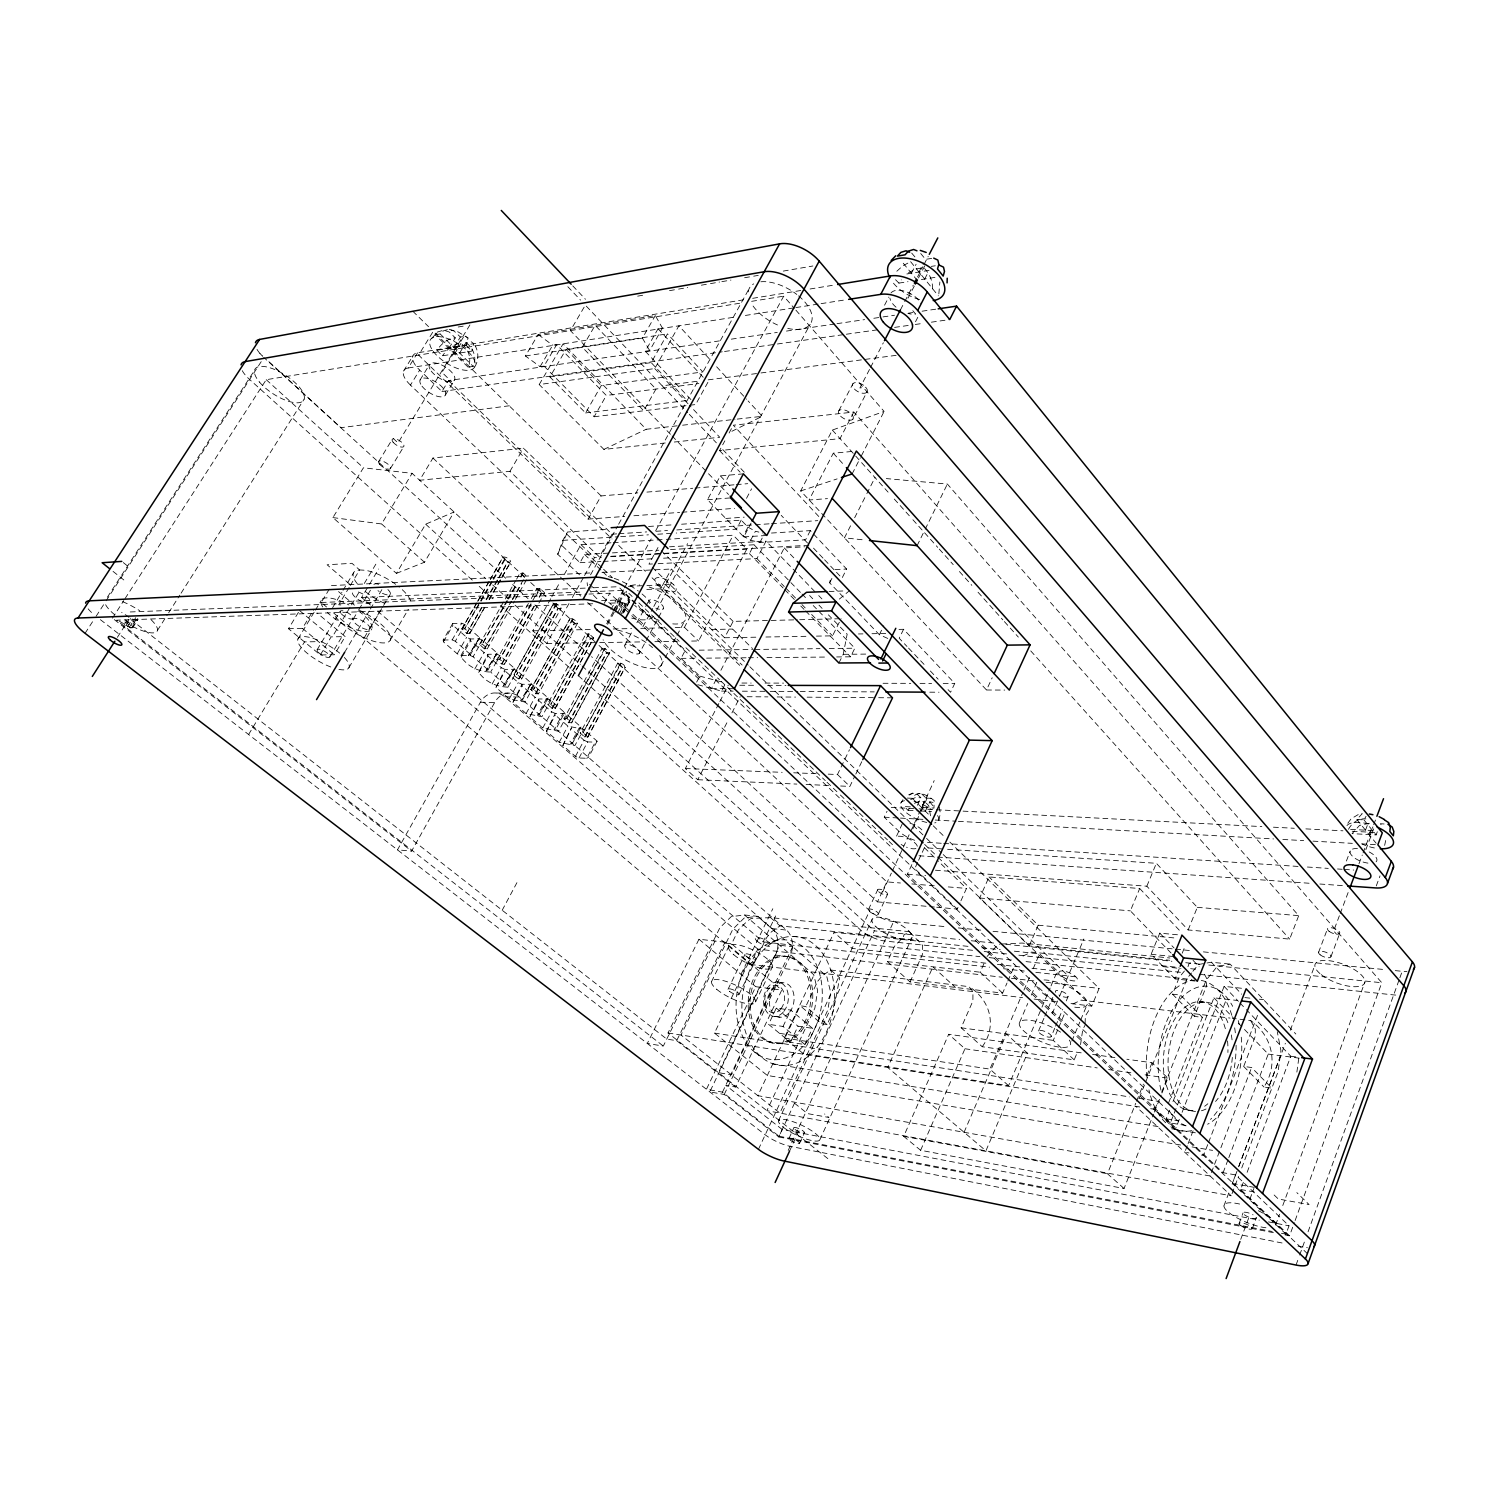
<?xml version="1.0" encoding="UTF-8"?>
<svg xmlns="http://www.w3.org/2000/svg" width="1489" height="1489" viewBox="0 0 1489 1489"><rect width="100%" height="100%" fill="white"/><g stroke="black" fill="none" stroke-linecap="round" stroke-linejoin="round"><path stroke-width="0.75" stroke-dasharray="5 3.75" d="M602.003 648.72L605.316 648.757L609.652 652.703L571.702 722.742L568.444 722.668L563.94 718.722L602.003 648.553L606.377 652.74L609.652 652.703M617.786 663.07C625.771 673.456 627.893 662.717 617.786 663.07L580.189 732.997L584.619 736.887L587.894 736.981L625.361 667.202M459.617 353.061L465.983 342.582L471.362 341.819L473.651 343.587L471.883 351.106L442.475 355.797L436.835 350.287C441.228 344.182 447.37 338.226 455.318 337.854L449.101 331.917L443.499 330.204L437.45 332.028L430.042 340.311M449.175 329.33L458.072 331.879L468.011 338.003L466.243 345.504L436.835 350.287M1085.072 1023.446L1085.388 1015.87L1089.948 1008.667M725.999 943.188L731.62 943.84L738.544 929.713L747.366 921.021L750.884 918.657L755.574 918.248L770.52 917.615L909.295 931.649L909.202 933.082L904.214 934.366L903.19 937.158L894.368 946.483L887.425 961.615L910.04 981.921L1002.6 993.144L1006.992 983.038M1296.882 1072.099L1298.892 1057.358M1080.549 1044.608L1082.764 1029.476L1084.997 1025.344M838.921 662.996L843.221 654.322L847.167 634.165L828.387 614.845M887.779 638.446L879.366 634.705L829.671 582.85L830.564 578.625M1384.64 845.398L1385.682 840.503M938.852 293.873L939.857 282.017M465.983 342.582C473.353 347.83 477.243 357.9 473.167 366.368L468.123 367.15C472.199 358.7 468.328 348.631 460.939 343.419C453.01 343.773 446.849 349.673 442.475 355.797M1187.98 966.677L1189.022 963.532L1191.591 962.75M635.561 603.883L623.779 592.678L622.011 592.752L628.432 599.062L629.177 602.636C621.825 605.744 614.473 597.815 609.801 593.236L588.955 594.055M1296.044 1265.054L1298.948 1257.032M1299.674 1255.041L1304.922 1240.486M1308.068 1231.794L1399.102 979.892M1399.883 977.733L1402.21 971.312A23.191 8.897 20 0 0 1406.975 971.424M1285.007 1234.902L1289.567 1235.796L1294.332 1222.711M1295.132 1220.515L1381.792 982.74L947.376 484.055L886.309 478.583M1281.415 1233.264L1285.975 1234.139L1289.027 1225.801L1235.554 1174.895L1223.102 1172.718L1166.185 1118.835L1169.591 1110.198M579.575 574.828L557.705 554.243L562.805 540.358L567.514 532.001L609.187 529.153M1275.589 1225.056L1279.572 1214.205M1282.774 1205.532L1364.91 982.07M557.705 554.243L567.514 532.001M1376.283 885.918L1380.024 875.867M1252.361 1228.518L1256.307 1217.872M1249.867 1199.222L1253.887 1188.445M1240.728 1239.369L1249.662 1215.415M1369.433 823.268L1359.513 825.427L1352.068 833.654L1376.134 834.92L1377.53 831.178M1330.998 956.589L1339.877 932.989M1239.071 1223.549L1243.036 1212.939M1232.036 1193.657L1238.532 1176.422M1241.733 1167.972L1278.083 1071.671L1280.931 1050.731L1277.283 1031.709M1369.061 834.547L1371.872 827.102M1339.374 915.754L1333.66 930.923L1336.526 934.217M1340.193 913.595L1348.364 891.911M1358.992 863.732L1362.267 855.058M1363.086 852.899L1372.895 826.879M1373.714 824.72L1376.971 816.046M1365.841 849.698L1373.696 828.833M1289.567 1235.796L1240.653 1189.506L1243.892 1180.907M1247.131 1172.308L1290.795 1056.241L1246.349 1009.654M1346.41 861.033L1350.225 850.964M1250.667 1020.542L1255.32 1029.178L1255.208 1036.474L1243.687 1066.44L1251.598 1067.52L1271.848 1088.161L1263.975 1087.026C1278.735 1064.002 1272.574 1036.288 1250.667 1020.542L1232.334 1018.327M1318.547 952.42L1327.462 928.875M1365.506 830.173L1368.317 822.728M1285.975 1234.139L1232.315 1183.42L1235.554 1174.895M1238.829 1166.222L1280.614 1055.701M1223.921 1205.829L1228.834 1192.819M1232.11 1184.146L1237.843 1168.977M1238.662 1166.818L1285.379 1043.268M1290.293 1030.276L1314.88 965.244M1223.102 1172.718L1228.016 1159.763M1228.834 1157.623L1268.237 1054.082L1236.298 1020.989M1219.454 1151.537L1210.092 1175.975L757.827 1095.662L800.151 1005.764L805.772 1006.527L827.065 1024.525L833.468 1010.77L839.684 977.845L830.676 970.009L822.133 975.835L817.554 981.456L805.772 1006.527M1220.887 1147.777L1251.598 1067.52M1207.728 1144.613L1203.559 1155.427L1199.389 1154.719M1208.565 1142.454L1257.721 1014.828M935.427 870.209L1146.828 886.216L1188.166 929.955L1289.679 939.112L1298.706 915.642L853.811 412.044L733.314 425.221L819.248 516.999M1187.273 1145.767L1184.76 1152.225L1188.948 1152.933M1188.11 1143.626L1193.117 1130.747M1195.388 1132.813L1175.342 1129.555L1181.261 1114.442M1182.098 1112.32L1226.433 999.231M1172.997 1101.544L1213.926 997.816L1237.508 1000.496M1185.858 1125.479L1170.354 1122.967L1224.126 986.369L1241.733 988.287M1168.586 1102.902L1202.386 1017.359L1194.42 1016.391L1206.518 985.904L1206.723 978.534L1203.987 973.341M1307.603 1253.831L1154.85 1109.342L1158.274 1100.725M1161.699 1092.107L1206.202 980.097L1217.257 966.435L1230.1 964.109L1295.821 1033.999M1081.182 1052.835L948.698 1034.278L903.693 1136.349L920.63 1150.29L1124.046 1188.501L1153.547 1114.219M1154.403 1112.097L1161.141 1095.122M1161.978 1093L1167.879 1078.148L1152.002 1062.755L1126.875 1059.237M1139.327 1097.821L1187.347 978.05L1191.516 972.968M1194.42 1016.391L1172.513 994.168L1179.344 977.193L1186.547 968.427M1124.046 1188.501L1107.462 1173.741L1135.735 1103.312M1136.591 1101.171L1143.44 1084.104M1146.865 1075.561L1152.002 1062.755M1188.166 929.955L1197.305 907.341L1156.357 863.304L945.273 849.139M1182.21 953.221L1185.43 945.217M1195.09 981.065L1175.119 978.906L1179.344 968.408M1175.119 978.906L1151.109 954.3L1159.782 933.138L1182.024 935.185M830.676 970.009L969.06 986.667L972.95 991.711L972.894 1000.98L961.131 1027.782L982.237 1046.73L1074.183 1059.889L1077.366 1052.258M1146.828 886.216L1156.357 863.304M1071.875 1041.072L1079.804 1022.105M1080.679 1020.002L1086.858 1005.243M1171.136 953.09L1130.374 910.859L1139.699 888.505L989.05 876.947L979.65 898.016L1029.178 945.943L1169.758 960.275M1070.982 1003.567L1091.735 1006.099L1099.124 988.398L949.852 842.067M1051.178 1036.66A6.942 2.196 23.5 0 0 1042.803 1030.742A6.942 2.196 23.5 0 0 1040.643 1033.943A6.942 2.196 23.5 0 0 1051.178 1036.66L1054.733 1028.248M1055.608 1026.144L1062.718 1009.319M1066.273 1000.906L1068.041 996.699A6.887 2.289 23.3 0 0 1061.378 991.227A6.887 2.289 23.3 0 0 1055.72 992.363M1074.183 1059.889L1053.281 1040.383L1057.786 1029.681M1058.679 1027.54L1064.989 1012.557M1052.22 1013.637L1058.549 998.71M1059.461 996.569L1083.843 938.982M967.98 946.353L834.063 932.337L784.312 1038.001L803.148 1053.523L1008.556 1085.686L1041.09 1009.281M1041.984 1007.141L1050.117 988.045M1051.029 985.923L1057.358 971.07L1039.564 953.835L1011.85 950.931M1038.559 1030.928L1043.919 1018.308M1044.813 1016.205L1052.835 997.314M964.072 1132.291L1006.378 1033.962L1027.41 1053.188L985.923 1150.829L887.723 1067.445L932.933 966.826L955.473 987.43M1019.649 1022.31L1027.745 1003.437M1031.337 995.061L1036.735 982.479A27.565 9.195 23.3 0 0 1055.161 1000.813M1008.556 1085.686L989.924 1069.121L1023.017 992.251M1023.929 990.129L1029.457 977.324M1033.124 968.781L1039.564 953.835M1007.867 981.028L1014.884 964.872M982.237 1046.73C997.5 1026.033 990.185 999.566 969.06 986.667M1029.178 945.943L1038.168 925.19L989.05 876.947M920.63 1150.29L964.965 1048.759L948.698 1034.278M1002.6 993.144L980.153 972.205L984.49 962.378M936.711 907.229L957.222 909.072L959.996 902.874M960.926 900.808L966.51 888.412L937.344 860.251M910.04 981.921L922.342 954.71L922.566 945.366L909.295 931.649M819.843 1139.792L911.975 937.661M799.593 1143.347L804.469 1132.701M1170.354 1122.967L907.434 874.155L912.273 863.676M788.965 1138.434L793.86 1127.806M917.652 862.373L914.749 868.645L957.222 909.072M918.601 860.27L924.39 847.725L942.946 848.972M938.647 820.383L940.397 813.627L939.28 807.001M788.184 1150.476L893.623 921.598L946.781 926.791M789.542 1151.146L799.165 1130.263M882.605 892.041L891.371 873.131M892.339 871.028L917.652 816.344M918.62 814.241L934.199 780.608M925.395 811.207L929.769 801.771L936.376 803.092M878.361 914.078L887.556 894.293M782.19 1129.481L725.739 1085.276L735.659 1087.026L781.762 990.092L755.761 986.686L706.437 1089.278L722.463 1092.144L779.063 1136.237L782.19 1129.481L1259.34 1220.161M504.771 696.852L519.121 696.982A21.87 17.514 -89.5 0 0 494.702 702.454L411.615 851.094L397.47 849.865L480.389 702.287A21.721 17.496 -89.5 0 1 504.771 696.852L772.028 928.559A19.506 13.997 -83.3 0 1 775.453 955.063L709.788 1091.884L724.231 1094.471L778.821 1136.982L874.359 930.848L959.698 939.578M795.871 310.121L884.112 411.429L832.351 430.079L800.673 490.942L986.518 690.003L992.177 677.756M758.441 1149.34L869.669 910.71L591.561 656.668M599.006 645.444L877.486 901.869L886.793 881.879L900.454 882.996M931.425 798.383L925.972 798.011L921.579 807.466L933.957 808.099L934.18 800.71C928.578 795.703 917.187 789.04 912.292 798.309L907.192 798.067M930.532 815.804L928.727 805.661L924.688 801.529L920.314 810.947L931.574 811.542M912.831 828.945L920.202 813.087M921.114 811.114L927.573 797.248M778.505 1120.733L872.051 919.513M902.371 823.64L896.024 837.227A11.782 4.299 25 0 1 898.798 836.204L901.05 836.334A11.782 4.299 25 0 1 914.172 842.216L915.903 843.872A11.782 4.299 25 0 1 917.336 846.776M804.898 1044.534L812.473 1028.303L790.771 1010.1L776.29 1008.09L768.585 1024.339L790.436 1042.337L804.898 1044.534L783.046 1026.461L768.585 1024.339M868.441 909.574L877.672 889.808M917.373 805.307L920.891 797.769L916.703 793.786L912.348 793.209L906.001 796.038M899.002 629.382L903.581 629.289L954.747 683.414L950.578 692.273L945.906 687.378M900.715 803.278L902.948 799.667M790.436 1042.337L798.011 1026.2L812.473 1028.303M783.046 1026.461L790.771 1010.1M914.637 840.28A18.799 6.942 25 0 1 898.798 831.178L884.243 817.182L887.053 811.244M722.463 1092.144L771.823 988.789M724.231 1094.471L789.933 956.757A19.618 13.997 -83.3 0 0 786.527 930.085L507.954 687.155C496.284 686.652 486.289 682.558 478.676 672.414L487.815 654.267L496.898 654.174L499.95 655.551L514.338 668.226L503.394 685.778L514.338 668.226M755.593 1001.948L772.4 966.882M840.652 786.006L849.865 786.415L854.816 776.104M855.821 774.057L861.759 761.698M828.256 774.15L837.488 774.503L849.493 749.712M741.075 974.197L772.81 908.718M1180.628 1145.004L767.338 1075.449L714.459 1033.068L748.706 962.359L754.327 963.048L731.62 943.84M333.629 612.965L750.382 964.444L757.808 949.107L1002.265 977.249M377.48 611.048L763.113 941.867L775.639 915.94M739.028 994.373L766.63 937.605L771.339 931.891L780.013 925.879L918.732 940.341M728.009 989.31L744.984 954.356M903.581 629.289L899.207 638.26L906.987 646.449M130.79 619.461L666.756 1039.099L676.676 1040.681L724.994 942.183L781.762 990.092M879.366 634.705L883.74 625.771M711.481 981.735L728.568 946.855M827.847 1158.61L668.003 1032.975L719.894 927.703L731.229 916.647L744.519 914.991L757.547 916.312L826.711 976.263L830.676 992.4L827.847 1010.007L779.882 1113.065L680.994 1035.004L732.904 929.099L744.258 917.969L757.547 916.312M724.994 942.183L698.974 939.224L647.306 1043.473L663.312 1046.078L715.036 941.067M917.112 545.663L924.185 531.275M925.19 529.228L947.376 484.055M836.632 656.947L850.573 656.817L854.835 648.199L818.019 610.434M816.456 636.119L832.537 635.84L841.099 618.698M771.47 533.043L810.314 530.624L846.608 569.04L842.029 578.141L835.701 571.478M829.671 582.85L832.407 577.416M850.573 525.785L844.468 537.845L864.904 540.042M854.649 517.744L865.835 495.651M866.859 493.641L874.992 477.56M852.117 473.949L860.381 457.812M861.405 455.802L884.112 411.429M718.833 703.515L685.349 768.529L697.764 779.715L727.805 720.974M731.937 712.877L740.219 696.666M697.764 684.717L721.569 691.082L725.72 683.023M719.876 701.468L728.233 685.219M915.512 321.736L918.657 315.631M810.314 530.624L805.586 539.818L759.893 542.48L750.679 540.246L743.216 536.133L747.962 527.125L741.187 520.145L680.976 524.258M853.811 412.044L840.038 438.641L719.578 450.571L724.864 440.818M632.862 614.306L711.407 688.625L716.693 678.444M720.899 670.273L784.256 547.933L804.991 546.779M851.745 451.483L833.3 453.196L809.067 500.006L827.493 498.629M924.688 279.02L928.429 271.798M852.862 419.228A8.245 4.132 28.2 0 0 844.766 410.052A8.245 4.132 28.2 0 0 839.982 415.561A8.245 4.132 28.2 0 0 852.862 419.228L866.84 392.221A8.19 4.206 28.3 0 0 858.837 382.989A8.19 4.206 28.3 0 0 854.016 388.629A8.19 4.206 28.3 0 0 866.84 392.221M918.992 272.003L923.683 262.957M869.502 369.458L859.898 387.959L865.779 387.252M870.562 367.392L883.368 342.731M900.454 309.842L903.655 303.682M904.716 301.616L913.26 285.181M917.54 276.954L922.864 266.68M923.943 264.614L928.205 256.406M907.974 298.228L914.283 286.093M918.471 277.996L925.823 263.832M658.138 563.68L756.915 558.598L766.016 541.158L817.126 593.962M696.647 682.13L699.793 676.118L681.031 658.361L685.256 650.339L638.278 605.614M838.865 410.685L852.936 383.697M911.398 273.232L916.107 264.223M652.238 567.346L724.585 637.757L733.109 621.378L797.434 619.778M663.536 558.189L749.376 553.592L754.011 544.769L800.412 592.38M759.893 542.48L764.62 533.453M884.559 305.189L888.821 297.055M750.679 540.246L755.407 531.257L762.777 533.025M691.659 641.07L698.564 640.959L746.808 549.087L733.202 535.202L666.327 539.353M743.383 473.856L720.341 475.884L707.498 499.708L743.793 536.896L751.052 523.104M746.51 498.331L751.573 488.801M660.874 665.806L664.113 659.72M665.192 657.691L675.95 637.385M677.011 635.356L684.549 621.155M675.224 627.576L684.419 627.353L733.202 535.202M741.187 520.145L736.422 529.153L676.229 533.043M562.861 745.449L571.553 727.786L562.861 745.449L575.443 756.375L579.035 757.994L586.666 758.273L595.284 742.136L597.126 741.206L583.651 729.331L567.942 726.148L555.304 715.055L555.248 713.473L551.619 711.816L538.795 700.574L538.72 698.955L535.072 697.299L522.081 685.908L521.969 684.27L518.302 682.595L505.143 671.055L505.013 669.361L501.309 667.705L487.964 655.998L487.815 654.267L484.093 652.591L470.58 640.735L470.375 638.986L466.634 637.292L452.935 625.268L452.712 623.482L461.758 623.221L464.866 624.617L479.644 637.646L468.514 655.402L479.644 637.646M597.126 741.206L588.471 757.361L586.666 758.273M587.615 737.129L625.082 667.37M656.5 610.471L810.146 324.286M579.035 757.994L587.652 741.913L595.284 742.136M639.321 653.355A8.357 3.183 28.3 0 0 630.331 644.96A8.357 3.183 28.3 0 0 626.683 649.241A8.357 3.183 28.3 0 0 639.321 653.355L663.219 608.74M502.184 910.244L517.521 881.581M580.989 726.986L572.241 743.216L570.436 744.146L579.184 727.953L580.989 726.986L567.346 714.962L564.368 713.603L555.248 713.473L546.463 731.229L559.213 742.285L574.922 745.542L583.651 729.331M571.944 744.202L580.691 727.991M620.541 663.052L582.943 732.904L621.081 663.294M646.803 589.439L660.669 588.881L671.353 569.021L752.503 648.571M642.894 626.757L652.703 608.498M653.801 606.47L687.602 543.615M584.619 736.887L622.086 667.202M584.991 737.055L622.458 667.37M575.443 756.375L584.079 740.294L571.59 729.331M729.089 433.02L732.253 427.157M624.896 645.035L632.546 630.833M636.92 622.737L644.569 608.536M645.668 606.526L648.943 600.439M629.512 601.686L623.668 612.779L622.905 609.224L628.432 599.062M621.378 613.636L626.869 603.51M623.742 610.62L629.251 600.476M658.008 547.487L648.962 564.145L655.849 563.791M567.346 714.962L558.505 731.248L542.759 728.009L529.861 716.823L538.72 698.955L547.84 699.048L550.837 700.407L564.666 712.58L555.527 729.889M622.774 613.394L628.284 603.268M604.757 648.515L566.695 718.61L605.316 648.757M568.444 722.668L606.377 652.74M568.817 722.835L606.73 652.908M559.213 742.285L567.942 726.148M571.422 722.891L609.355 652.871M546.463 731.229L555.304 715.055M623.388 589.867L616.465 602.933L622.905 609.224M624.505 587.839L651.214 538.869M655.681 530.717L783.698 296.162L794.344 308.372M612.984 610.955L618.493 600.849M606.693 623.761L613.226 611.774M614.324 609.783L623.779 592.678M607.605 624.394L614.231 612.24M615.329 610.229L625.268 591.989M615.218 612.091L620.727 602.003M617.47 612.965L622.96 602.859M619.554 613.487L625.064 603.38M588.788 633.774L550.8 704.39L589.328 634.016L586.015 633.83L547.487 704.26L552.047 708.28L555.304 708.317L593.72 638.018L589.328 634.016M552.047 708.28L590.444 638.092L586.015 633.83M552.419 708.448L590.817 638.241L593.72 638.018M542.759 728.009L551.619 711.816M555.025 708.485L593.441 638.204M610.918 609.597L616.427 599.509M548.101 697.987L539.13 714.348L537.361 715.353L546.333 699.03L548.101 697.987L534.104 685.647L531.07 684.289L521.969 684.27L513.016 702.212L526.101 713.566L541.884 716.749L550.837 700.407M538.869 715.371L547.84 699.048M604.255 603.343L609.801 593.236M535.444 693.669L574.326 623.24C563.698 615.962 575.48 618.363 577.583 623.165L538.422 693.874L535.444 693.669L530.81 689.444L569.84 618.94M535.817 693.855L574.698 623.407L577.583 623.165M707.889 382.338L695.624 404.543L688.867 405.362M526.101 713.566L535.072 697.299M529.861 716.823L538.795 700.574M612.053 534.179L599.434 556.942L509.964 471.324L419.619 480.277L432.945 458.054L523.458 448.17L612.053 534.179L616.669 533.881M590.556 574.847L617.488 526.25M618.624 524.221L749.916 287.247M531.331 683.209L522.248 699.625L520.499 700.668L531.331 683.209L517.13 670.701L514.096 669.324L505.013 669.361L495.967 687.415L509.219 698.918L525.021 702.045L534.104 685.647M522.006 700.686L531.07 684.289M530.828 689.63L569.84 619.108M572.595 618.847L533.565 689.463L573.153 619.108M518.991 679.058L558.356 608.368C565.206 609.764 556.383 601.928 553.424 603.827L513.928 674.61C516.18 679.654 528.092 682.074 516.944 674.61L513.928 674.61L553.424 603.827M509.219 698.918L518.302 682.595M521.597 679.058L561.241 608.089M513.016 702.212L522.081 685.908M550.707 598.746L532.783 630.815L546.817 643.471L571.218 599.527M572.334 597.517L583.427 577.546M584.526 575.554L594.52 557.575L601.444 557.184M504.901 685.778L514.096 669.324M507.954 687.155L517.13 670.701M556.179 603.734L516.664 674.61L556.737 603.976M562.358 545.979L580.003 562.674L584.581 554.485L610.099 553.015M518.619 678.891L557.984 608.201L553.443 604.013M601.109 495.93L433.262 331.303L418.595 355.089L588.099 519.121L601.109 495.93L637.776 492.859M495.967 687.415L505.143 671.055M551.823 596.735L559.678 582.72M564.163 574.698L580.971 544.639L610.955 542.778M496.823 659.739L499.82 659.534C510.913 666.979 499.485 664.764 496.823 659.739L530.14 600.365M531.275 598.578L536.822 588.527L540.135 588.658L544.695 592.827L542.201 596.959M505.125 684.698L490.644 672.079L499.95 655.551M539.576 588.416L499.541 659.534L531.238 604.478M535.686 596.568L540.135 588.658M501.551 663.908L534.588 605.111M539.148 597.015L541.419 592.957L536.822 588.713M501.942 664.075L534.96 605.279M539.521 597.182L541.791 593.125L544.695 592.827M492.114 684.065L501.309 667.705M504.548 664.057L541.363 598.746M478.676 672.414L487.964 655.998M665.229 442.978L603.901 449.399L539.204 384.553L654.732 368.565L678.872 325.812L710.346 359.947M497.103 653.038L486.084 670.683L497.103 653.038L482.529 640.196L479.439 638.8L470.375 638.986L460.957 655.476L461.162 657.226C468.849 667.426 478.881 671.651 490.644 672.079M487.573 670.683L496.898 654.174M484.279 648.72L479.458 644.309L482.455 644.272L487.517 648.683L484.279 648.72L511.192 601.24M512.309 599.267L523.532 579.482M484.651 648.888L511.565 601.426M512.7 599.434L521.671 583.614M474.786 669.026L484.093 652.591M487.257 648.85L514.449 601.128M515.306 599.341L526.79 579.333M549.906 376.94L651.196 362.627L667.481 333.852L702.845 371.934L601.277 385.539L585.568 412.937L549.906 376.94L566.062 349.375L667.481 333.852M452.712 623.482L443.182 640.047L443.406 641.815L457.216 653.783L460.957 655.476L470.003 655.383L479.439 638.8M690.915 399.555L645.295 351.218L658.045 328.79L662.419 328.101L655.309 315.538L538.143 334.522L525.412 355.983L540.098 366.648L544.043 366.071L556.681 344.592L606.321 395.46L698.862 383.511M479.477 644.495L504.213 600.756M505.348 598.95L515.473 580.952M516.609 579.165L519.977 573.023L523.29 573.135L527.906 577.36M487.778 669.566L473.093 656.779L482.529 640.196M506.967 600.644L482.175 644.272L507.526 600.905M508.084 598.671L515.976 584.786M520.48 576.857L522.732 572.893M508.642 598.913L516.534 585.047M521.038 577.118L523.29 573.135M645.295 351.218L649.651 350.566L662.419 328.101M476.685 603.026L461.869 628.861L466.746 633.328L481.915 607.698M486.456 599.751L497.81 579.91M498.945 577.918L508.028 562.042C514.915 563.307 505.906 555.304 502.91 557.314L490.365 579.184M457.216 653.783L466.634 637.292M467.137 633.495L469.742 633.439L484.502 607.605M489.043 599.658L510.634 561.893M469.742 633.439L484.763 607.419M489.304 599.453L510.913 561.688M544.043 366.071L594.148 416.752L606.321 395.46M525.412 355.983L642.429 338.096L655.309 315.538M461.162 657.226L470.58 640.735M477.82 601.035L489.23 581.175M461.888 629.047L476.703 603.213M477.839 601.221L489.248 581.361M490.384 579.37L502.91 557.314M470.189 654.248L455.318 641.275L464.866 624.617M479.421 602.933L464.587 628.805L479.998 603.175M480.556 600.942L491.966 581.045M493.101 579.053L505.664 557.165M481.133 601.202L492.543 581.287M493.678 579.295L506.223 557.407M466.746 633.328L481.524 607.512M486.065 599.583L507.656 561.856L502.928 557.519M443.406 641.815L452.935 625.268M443.182 640.047L452.209 639.861L461.758 623.221M509.964 471.324L523.458 448.17M539.204 384.553L563.103 343.847L646.207 429.279L680.343 425.463M390.211 640.251L408.302 609.392M396.446 573.377L424.495 562.228L454.089 511.993L425.649 524.184L396.446 573.377L332.903 517.595L363.428 467.788L412.099 473.334L523.83 576.224M540.098 366.648L552.735 345.206L556.681 344.592M364.284 637.701L382.357 607.177M369.7 628.916A9.604 3.201 30 0 0 359.128 619.312A9.604 3.201 30 0 0 355.629 623.705A9.604 3.201 30 0 0 369.7 628.916L390.192 594.316M348.947 667.63L371.729 629.121M344.629 652.331L369.216 610.974M370.389 609.001L382.096 589.29M329.869 656.928L352.837 618.438M353.247 619.07L357.825 611.365M358.979 609.448L370.445 590.221M298.433 612.351L288.475 628.712L320.321 654.955L334.336 654.769L345.187 636.585L317.027 612.984M320.321 654.955L331.135 636.883L345.187 636.585M334.039 633.998L350.324 606.786M351.497 604.85L359.631 591.245M364.284 583.483L377.089 562.097M370.426 605.018L361.622 597.461L368.434 586.089M369.551 584.191L378.615 569.021M349.171 587.373L338.692 604.795L344.313 605.185M350.324 585.438L359.631 569.952L365.27 570.268A32.87 11.484 30.2 0 1 399.387 587.169M317.12 649.762L340.218 611.29M474.749 366.834C479.253 359.854 478.788 350.101 473.651 343.587M332.903 517.595L381.593 523.96L412.099 473.334M332.624 607.661L341.893 592.25M343.047 590.314L353.47 572.986M1347.843 823.212L1351.1 818.801L1358.229 814.576L1362.23 813.664L1356.814 819.508L1363.905 819.862L1366.064 816.27M288.475 628.712L302.416 628.339L313.509 610.025M297.949 638.986L314.235 612.072M315.389 610.155L321.215 600.532M445.453 394.957L454.61 379.825M326.538 606.972L321.215 602.487L330.316 587.448M248.607 734.505L304.5 641.908L318.478 641.629M390.49 468.439L403.928 446.328M743.514 299.829L417.553 352.837A23.638 10.088 32.2 0 0 419.675 370.091L441.935 391.514L448.561 380.588L722.109 340.497M453.977 347.495L460.362 337.017L465.741 336.235M469.928 324.9L398.047 442.903L393.487 438.678M463.395 337.184L441.972 372.362L451.614 381.705M454.592 353.861L460.939 343.419M420.066 379.993L429.335 364.879M378.653 461.571L392.165 439.478M448.933 348.314L455.318 337.854M601.928 567.644L410.461 385.093L419.675 370.091M403.556 371.077L412.881 355.983M410.461 385.093A23.712 9.958 32.1 0 1 408.209 367.988L417.553 352.837M157.462 630.424L167.401 614.734M168.648 612.779L179.834 595.135M181.081 593.18L304.165 399.145M129.227 627.427L134.178 619.703L137.584 620.038L137.267 617.898L130.678 627.855L117.631 620.15M130.678 627.855L132.986 627.316L131.311 624.598L136.281 616.818M131.851 627.967L137.826 618.847M132.633 627.781L137.937 619.573M124.052 624.822L129.022 617.097L121.651 612.295M117.389 637.329L128.687 619.722M125.783 625.864L130.753 618.14M127.551 626.757L132.502 619.033L134.178 619.703M1348.494 829.299C1351.696 823.008 1358.619 818.019 1365.878 818.894M112.438 618.158L123.792 600.57M125.039 598.615L266.233 379.695L742.471 302.807M107.32 597.275L254.563 370.258M85.059 633.309L93.621 620.094M96.078 616.316L104.881 602.729M106.147 600.793L263.888 357.528L505.739 578.253M910.375 806.889L904.251 806.573L908.067 810.295L910.505 806.777M895.54 279.709L898.909 283.115L901.329 279.82M1192.894 971.275L1198.44 964.5L1204.88 963.346M987.077 956.478L995.88 946.762L999.975 944.175M468.123 367.15L435.142 334.783L438.455 331.656M435.142 334.783L440.167 333.927L443.499 330.8L448.543 329.348L454.164 331.079L460.362 337.017M896.825 271.24L902.725 265.898L909.705 262.12M839.331 599.118L849.381 590.742M538.422 693.874L533.825 689.463L530.81 689.444M564.666 712.58L562.861 713.585L554.02 729.852L555.788 728.866M909.463 795.052L912.887 793.172M908.42 272.859L915.419 269.1L923.645 267.611C929.974 273.734 933.435 282.333 932.356 291.137M731.881 431.27L762.256 416.306L748.092 400.932M603.901 449.399L646.207 429.279M1023.036 956.031L1031.374 952.085L1179.083 967.478M1072.936 1003.921L1081.144 1000.143L1230.044 1018.067M910.654 799.574L915.344 797.62L920.891 797.769M914.451 803.316L919.16 801.361L924.688 801.529M772.493 941.699L781.055 938.442M800.673 490.942L837.116 478.9M1207.021 962.974L1211.32 962.21L1230.1 964.109M458.221 327.003L465.033 325.83M637.664 296.143L644.495 294.952M669.51 290.653L676.341 289.48M678.612 289.089L687.713 287.526M701.375 285.181L708.206 284.008M710.476 283.617L719.578 282.035M721.849 281.644L730.95 280.081M744.612 277.736L751.424 276.563M753.695 276.172L758.255 275.391M783.288 271.091L812.864 265.991M752.689 298.321L800.896 290.485M810.072 288.996L835.329 284.883M906.857 273.976L929.266 270.328M751.629 301.336L783.698 296.162M898.909 283.115L908.011 281.682M934.962 277.382L917.112 280.23L901.627 261.245M408.209 367.988L736.217 316.878M745.393 315.445L793.563 307.944M795.871 307.572L818.801 303.998M821.09 303.644L846.329 299.717M931.667 258.416L925.562 259.347L920.556 253.335M931.239 266.382L935.297 265.787M731.304 339.157L777.277 332.419M786.471 331.079L834.733 324.006M837.041 323.653L864.625 319.614M873.82 318.274L880.706 317.269M883.014 316.915L894.498 315.24M908.29 313.211L912.887 312.541M922.082 311.201L935.874 309.172M441.935 391.514L722.258 351.795M724.566 351.478L775.118 344.313M777.407 343.996L844.04 334.56M846.348 334.225L878.51 329.665M894.591 327.394L912.98 324.788M915.27 324.472L922.175 323.485M931.37 322.182L949.74 319.577M509.312 405.771L340.925 427.697L266.959 359.91M670.459 434.267L570.399 330.595L585.326 305.133L662.233 385.837L698.992 381.054M708.187 379.844L758.72 373.274M761.009 372.957L898.853 354.996M585.568 412.937L687.006 400.504L651.196 362.627M594.148 416.752L686.615 405.622M682.613 425.203L734.952 419.358M737.223 419.098L762.256 416.306M674.312 442.028L719.745 437.263L689.612 405.436M1001.948 944.007L1022.031 943.058L1169.926 958.023M646.933 492.096L692.757 488.262M695.047 488.076L733.984 484.818M736.273 484.614L747.739 483.664M707.498 499.708L730.541 497.903M588.099 519.121L624.729 516.441M633.886 515.752L679.654 512.402M681.943 512.235L734.598 508.363M725.794 518.451L744.221 517.167M648.553 526.473L671.725 524.891M618.977 533.732L646.71 531.908M655.96 531.294L667.519 530.531M676.769 529.935L753.043 524.91M755.351 524.761L769.217 523.83M771.525 523.681L817.759 520.647M562.805 540.358L618.363 536.766M620.671 536.617L648.459 534.83M657.71 534.235L673.921 533.192M613.263 542.647L654.788 540.06M657.096 539.93L664.02 539.502M743.793 536.896L766.816 535.482M669.492 546.817L766.016 541.158M612.426 552.884L658.845 550.223M670.441 549.553L754.011 544.769M610.993 556.29L661.805 553.461M664.113 553.331L809.625 545.216L781.185 515.324M610.658 556.663L661.432 553.834M663.74 553.722L746.808 549.087M580.003 562.674L600.886 561.558M603.194 561.427L654.248 558.691M331.451 585.568L592.734 572.837M601.984 572.39L652.852 569.915M655.16 569.803L671.353 569.021M835.143 569.561L846.608 569.04M361.622 597.461L591.263 587.857M593.59 587.764L616.781 586.778M628.377 586.294L644.607 585.624M646.933 585.531L673.382 584.414M321.215 602.487L582.143 592.026M591.394 591.654L626.031 590.258M130.232 611.96L586.629 594.13M829.057 591.487L844.877 590.91M601.593 600.644L617.823 600.067L631.187 612.724M592.696 603.752L116.57 620.187L663.312 1046.078M610.36 603.138L618.233 602.859L630.052 614.045M799.742 619.722L838.791 618.754M461.869 628.861L464.866 628.786L469.984 633.253M532.783 630.815L592.51 629.456M613.189 628.972L631.578 628.563M640.773 628.358L666.03 627.781M711.574 629.512L732.607 629.065M858.446 633.96L862.95 633.886M871.977 633.718L887.76 633.421M724.585 637.757L756.747 637.18M765.923 637.013L807.28 636.287M546.817 643.471L597.387 642.634M599.695 642.597L643.378 641.871M654.881 641.685L680.157 641.256M699.197 650.172L752.634 649.483M754.942 649.465L819.992 648.646M829.28 648.515L854.835 648.199M843.221 654.322L865.76 654.099M681.031 658.361L697.299 658.212M706.586 658.138L746.063 657.766M748.39 657.747L757.678 657.673M766.965 657.58L827.344 657.04M741.913 683.042L751.163 683.06M765.048 683.079L783.568 683.116M883.033 683.283L910.803 683.339M920.053 683.358L931.611 683.377M943.188 683.395L954.747 683.414M739.772 685.256L755.928 685.294M767.468 685.331L785.931 685.387M711.407 688.625L734.375 688.718M986.518 690.003L1004.74 690.077M721.569 691.082L733.128 691.138M742.378 691.194L767.84 691.324M770.148 691.343L797.899 691.492M800.226 691.492L874.248 691.882M929.769 692.18L939.019 692.217M496.284 693.036L510.634 693.13M747.143 696.722L767.915 696.871M777.146 696.945L795.591 697.094M807.131 697.168L876.351 697.69M878.659 697.708L892.507 697.82M480.389 702.287L494.702 702.454M563.94 718.722L566.974 718.61L571.702 722.742M685.349 768.529L782.172 772.326M793.693 772.791L819.043 773.777M697.764 779.715L796.857 784.089M806.089 784.48L831.439 785.596M1357.428 848.618L1355.716 848.544A14.183 5.937 20.1 0 0 1350.858 854.37L1352.496 856.287A14.183 5.937 20.1 0 0 1368.075 863.136M1350.616 829.41L1372.579 830.546M891.241 807.41L916.721 808.732M919.029 808.843L960.721 811.002M963.048 811.133L1261.853 826.6M1273.43 827.195L1294.295 828.275M1305.872 828.889L1342.929 830.806M1352.198 831.271L1377.679 832.593M908.067 810.295L918.266 810.835M884.243 817.182L898.146 817.964M900.473 818.094L923.645 819.397M935.222 820.03L956.087 821.202M958.395 821.332L1273.56 838.94M1282.829 839.461L1303.675 840.615M1312.944 841.136L1352.347 843.351M1361.616 843.854L1377.846 844.766M927.517 842.365L941.42 843.277M943.747 843.425L1298.129 866.43M1307.398 867.026L1328.244 868.385M1337.513 868.98L1342.147 869.278M1344.455 869.427L1353.724 870.041M1384.119 823.975L1380.34 823.733L1382.816 826.953M918.955 855.747L935.185 856.901M937.493 857.05L1310.636 883.349M1319.905 884.019L1343.078 885.639M907.434 874.155L925.693 875.569M911.845 883.945L934.627 885.806M948.288 886.923L966.51 888.412M1197.305 907.341L1298.706 915.642M979.65 898.016L1130.374 910.859M877.486 901.869L934.441 907.024M1038.168 925.19L1176.347 938.126M958.358 927.926L981.474 930.178M993.033 931.314L1173.332 948.94M1175.659 949.163L1191.833 950.745M1203.391 951.88L1383.709 969.488M1395.267 970.623L1402.21 971.312M1151.109 954.3L1173.388 956.534M971.237 940.75L994.298 943.114M1005.838 944.287L1171.899 961.28M1185.728 962.694L1199.576 964.109M1208.807 965.04L1381.792 982.74M1190.623 968.688L1197.547 969.395M981.847 947.804L1000.31 949.721M1163.188 966.677L1180.963 968.539M772.028 928.559L786.527 930.085M972.596 950.298L884.689 940.992A18.78 6.142 25 0 1 860.661 930.048L499.913 605.018M984.173 951.527L1007.309 953.984M1018.867 955.194L1183.141 972.596M1199.334 974.327L1393.667 994.913A23.284 8.711 20.1 0 0 1398.45 995.061M793.153 936.432L979.911 956.627M989.143 957.613L1012.185 960.107M1026.033 961.615L1192.038 979.557M985.867 963.178L852.136 948.419L834.063 932.337M997.407 964.444L1020.468 966.994M1031.989 968.259L1057.358 971.07M763.113 941.867L989.608 967.18M1003.474 968.725L1024.264 971.051M1035.823 972.336L1075.914 976.821M1244.897 997.593L1251.114 998.281M1259.415 999.212L1263.565 999.677M887.425 961.615L980.153 972.205M1172.513 994.168L1180.535 995.08L1202.386 1017.359M1011.478 978.31L1036.847 981.232M1046.078 982.293L1099.124 988.398M1199.352 1001.594L1204.061 1002.134M775.453 955.063L789.933 956.757M750.382 964.444L1022.552 997.649M1034.073 999.063L1057.153 1001.874M777.128 981.996L782.898 982.74M1290.795 1056.241L1299.469 1057.376M1268.237 1054.082L1302.521 1058.586M961.131 1027.782L1053.281 1040.383M1092.61 1054.435L1115.447 1057.637M774.931 1016.429L780.701 1017.248M827.065 1024.525L821.463 1023.725L800.151 1005.764M964.965 1048.759L1097.207 1067.911M1108.598 1069.549L1131.398 1072.862M1145.078 1074.835L1167.879 1078.148M917.987 793.414L920.239 793.73M779.566 1033.366L794.028 1035.544M784.312 1038.001L989.924 1069.121M714.459 1033.068L1129.593 1096.909M1138.769 1098.305L1159.41 1101.488M769.143 1042.132L770.986 1042.412M777.184 1043.398L779.026 1043.677M1184.686 1109.379L1189.395 1110.105M668.003 1032.975L1140.109 1107.034M1150.643 1108.691L1154.85 1109.342M1166.185 1118.835L1178.748 1120.845L637.236 605.483M773.089 1063.835L1160.229 1126.931M1171.675 1128.792L1176.254 1129.537M1192.056 1146.921L1212.604 1150.383M1232.315 1183.42L1254.352 1187.366M1240.653 1189.506L1255.953 1192.261M903.693 1136.349L1107.462 1173.741M1268.479 1221.892L1289.027 1225.801M779.063 1136.237L1272.276 1231.496M778.821 1136.982L1273.616 1232.706M1282.066 1242.98L790.101 1146.325A19.506 4.653 25.2 0 1 765.216 1134.823L99.744 619.163M1298.017 1246.125L1302.577 1247.019A24.401 6.719 21.7 0 0 1307.398 1247.689M699.793 676.118L721.402 681.869M452.209 639.861L455.318 641.275M470.003 655.383L473.093 656.779M584.079 740.294L587.652 741.913M747.962 527.125L755.407 531.257M538.143 334.522L552.735 345.206M754.942 1052.388L762.2 1057.73M125.132 619.889L131.311 624.598M1218.076 989.999L1224.963 995.378M114.281 619.592L411.615 851.094M676.676 1040.681L735.659 1087.026M113.052 571.404L123.959 580.077M123.289 562.581L129.264 567.346M794.475 1103.181L807.485 1113.586L828.964 1117.476L824.571 1113.958M466.597 336.83L468.011 338.003M302.416 628.339L334.336 654.769M299.531 610.527L331.135 636.883M776.29 1008.09L798.011 1026.2M698.974 939.224L755.761 986.686M338.543 591.598L354.456 605.185M361.529 611.216L757.808 949.107M349.561 584.06L327.115 564.778L351.962 563.307L359.631 569.952L355.666 570.79A32.87 11.484 30.2 0 0 358.533 585.158M744.519 914.991L813.701 974.662L817.666 990.706L814.837 1008.221L766.891 1110.682L1231.217 1195.797L1135.902 1106.383M466.243 345.504L471.883 351.106M555.304 708.317L550.502 704.129L547.487 704.26M587.894 736.981L583.204 732.904L580.189 732.997M770.52 917.615L780.013 925.879M381.593 523.96L424.495 562.228M472.292 580.133L249.631 379.509A25.052 9.623 32.9 0 1 241.125 367.82M479.197 586.35L493.008 598.783M266.233 379.695L363.428 467.788M425.649 524.184L485.823 578.718M492.691 584.935L508.158 598.969M515.045 605.204L580.375 664.41M582.087 665.974L874.359 930.848M512.588 584.526L528.055 598.634M534.905 604.906L589.849 655.104M257.02 349.394A24.941 9.809 33.1 0 0 259.886 353.396L262.715 356.001M530.68 582.515L546.054 596.68M552.884 602.971L597.294 643.881M524.649 577.509L519.977 573.023M432.945 458.054L558.729 575.517M560.441 577.118L580.822 596.158M587.634 602.505L886.793 881.879M589.663 584.339L611.514 604.925M631.745 615.627L1175.342 1129.555M921.803 794.028L925.972 798.011M580.971 544.639L594.52 557.575M603.603 569.245L611.998 577.248M628.805 593.273L632.155 596.475M638.874 602.877L679.189 641.312M685.908 647.715L719.485 679.729M721.179 681.329L825.297 780.608M826.991 782.209L838.735 793.432M840.41 795.033L887.444 839.87M889.119 841.471L892.488 844.672M584.581 554.485L601.351 570.455M603.026 572.055L606.395 575.257M619.815 588.025L636.603 604.013M1274.137 1194.997L1278.306 1198.999L1309.092 1204.582L1296.826 1192.615M684.419 627.353L698.564 640.959M837.488 774.503L849.865 786.415M924.39 847.725L935.725 858.688M448.561 380.588L612.016 538.981M618.698 545.458L645.388 571.311M652.052 577.788L742.136 665.062M660.669 588.881L740.871 666.495M924.65 844.393L936.358 855.71M938.033 857.329L1091.735 1006.099M665.49 584.749L748.241 665.136M749.898 666.756L924.874 836.744M926.53 838.363L941.532 852.918M943.207 854.537L1068.171 975.965M933.268 825.818L943.226 835.571M440.167 333.927L473.167 366.368M912.292 798.309L929.974 815.711M412.862 311.275L428.553 326.687M661.265 550.707L733.109 621.378M1243.687 1066.44L1263.975 1087.026M749.376 553.592L783.102 588.006M784.722 589.644L794.344 599.471M800.784 606.023L803.986 609.299M805.605 610.937L850.573 656.817M756.915 558.598L784.275 586.536M785.876 588.174L795.535 598.038M801.975 604.608L805.195 607.903M811.617 614.473L832.537 635.84M566.062 349.375L601.277 385.539M802.013 594.018L806.815 598.95M813.217 605.52L816.419 608.796M809.607 595.526L812.733 598.746M818.987 605.185L822.114 608.405M929.769 801.771L934.552 807.894M818.727 595.6L821.928 598.913M259.886 353.396L262.548 356.15M672.06 435.942L728.549 494.478M1213.926 997.816L1234.697 1019.332M720.341 475.884L731.267 487.257M1159.782 933.138L1174.058 947.99M784.256 547.933L795.535 559.622M1193.043 960.349L1199.129 966.715M1224.126 986.369L1238.401 1001.334M1240.002 1003.009L1244.767 1007.997M813.515 548.157L823.008 558.152M824.608 559.808L834.101 569.822M908.551 648.087L924.111 664.448M930.346 670.999L938.126 679.189M719.578 450.571L740.107 472.162M572.762 285.869L585.475 299.27M1211.32 962.21L1241.696 994.224M662.233 385.837L687.713 412.658M689.314 414.333L716.377 442.847M722.761 449.548L745.058 473.018M1139.699 888.505L1181.633 932.672M567.83 286.726L580.561 300.108M654.732 368.565L688.03 403.761M658.045 328.79L703.217 377.313M716.637 366.778L746.529 399.22M833.3 453.196L844.877 465.964M832.351 430.079L888.095 492.152M894.293 499.057L911.361 518.023M912.906 519.754L937.716 547.375M939.261 549.087L953.221 564.629M959.419 571.534L971.833 585.345M978.031 592.231L1002.841 619.852M1004.386 621.583L1018.346 637.106M1030.742 650.916L1289.679 939.112M911.696 253.093L915.474 257.597M912.831 310.698L915.605 314.067A17.626 9.716 28.5 0 1 907.899 313.435M1356.814 819.508L1376.171 843.258M910.617 261.692L938.331 295.808M1363.905 819.862L1376.134 834.92M642.429 338.096L649.651 350.566M91.536 612.463A26.318 7.464 30.8 0 1 88.149 608.833M1256.102 1217.257A7.11 1.973 22 0 1 1249.587 1217.499A7.11 1.973 22 0 1 1243.296 1212.474A7.11 1.973 22 0 1 1253.068 1214.838M1044.05 979.967A27.565 9.195 23.3 0 1 1083.136 996.29A27.565 9.195 23.3 0 1 1071.912 1006.657M1068.041 996.681A6.887 2.289 23.3 0 1 1058.94 994.987M1069.325 1040.066A27.77 8.785 23.5 0 1 1047.102 1044.012A27.77 8.785 23.5 0 1 1019.537 1022.534A27.77 8.785 23.5 0 1 1054.733 1028.694M1056.278 1029.55A27.77 8.785 23.5 0 1 1061.918 1033.105M649.167 587.057A33.093 13.289 28.4 0 1 683.507 610.49A33.093 13.289 28.4 0 1 672.265 623.817M659.05 620.373A33.093 13.289 28.4 0 1 634.612 605.297M630.033 600.253A33.093 13.289 28.4 0 1 626.329 591.263M630.61 585.735A33.093 13.289 28.4 0 1 639.581 584.972M649.539 603.492A8.283 3.313 28.4 0 1 653.745 600.067A8.283 3.313 28.4 0 1 663.461 607.233A8.283 3.313 28.4 0 1 655.867 608.163M659.739 655.588A33.391 12.75 28.3 0 1 641.871 666.737A33.391 12.75 28.3 0 1 603.082 639.786M617.451 630.182A33.391 12.75 28.3 0 1 652.573 647.622M384.627 603.361A32.87 11.484 30.2 0 1 363.67 590.147M402.291 589.718A32.87 11.484 30.2 0 1 410.983 602.338M358.607 609.932A33.093 11.074 30 0 1 390.137 635.654A33.093 11.074 30 0 1 369.551 639.879A33.093 11.074 30 0 1 334.262 614.92M387.903 589.551A9.53 3.332 30.2 0 1 388.778 594.93A9.53 3.332 30.2 0 1 377.964 590.668M373.888 584.47A9.53 3.332 30.2 0 1 379.732 584.619M358.57 611.011A29.035 9.697 30.2 0 1 366.592 631.541A29.035 9.697 30.2 0 1 327.338 612.482M322.722 606.954A29.035 9.697 30.2 0 1 348.929 604.962M344.35 657.468A29.259 9.288 29.9 0 1 338.71 669.343M330.763 666.979A29.259 9.288 29.9 0 1 298.191 638.502A29.259 9.288 29.9 0 1 339.678 653.131M1160.973 1090.227A70.988 41.301 -83.7 0 1 1179.214 1000.273A70.988 41.301 -83.7 0 1 1232.687 1006.341M1238.234 1020.598A70.988 41.301 -83.7 0 1 1239.22 1024.544M1241.249 1037.182A70.988 41.301 -83.7 0 1 1207.598 1124.232M1186.007 1125.889A70.988 41.301 -83.7 0 1 1168.027 1108.747M1201.269 980.451A75.939 44.391 -83.6 0 1 1232.296 1016.968M1234.66 1027.857A75.939 44.391 -83.6 0 1 1235.535 1034.706M1236.093 1045.222A75.939 44.391 -83.6 0 1 1210.501 1119.43M1191.665 1130.616A75.939 44.391 -83.6 0 1 1170.819 1126.782M1165.719 1122.762A75.939 44.391 -83.6 0 1 1148.95 1089.911M1146.921 1077.385A75.939 44.391 -83.6 0 1 1194.718 980.116M1195.574 1111.427A54.87 31.92 -83.7 0 1 1173.816 1031.337A54.87 31.92 -83.7 0 1 1228.648 1024.767M1231.31 1034.929A54.87 31.92 -83.7 0 1 1232.241 1041.556M1232.334 1057.413A54.87 31.92 -83.7 0 1 1215.545 1101.451M1206.071 1108.97A54.87 31.92 -83.7 0 1 1197.659 1111.408M1192.95 1110.664A54.777 31.958 -83.7 0 1 1163.356 1065.863A54.777 31.958 -83.7 0 1 1189.432 1004.312A54.777 31.958 -83.7 0 1 1226.191 1032.212M1227.55 1040.941A54.777 31.958 -83.7 0 1 1227.904 1052.481M1207.84 1103.758A54.777 31.958 -83.7 0 1 1204.657 1106.271M358.365 592.008A10.516 3.592 30.2 0 1 370.835 601.593A10.516 3.592 30.2 0 1 360.133 600.737A10.516 3.592 30.2 0 1 353.191 591.58M151.152 619.778A30.283 8.729 30.8 0 1 153.051 632.899A30.283 8.729 30.8 0 1 122.787 620.745M114.802 614.864A30.283 8.729 30.8 0 1 105.328 604.031M122.619 601.686A30.283 8.729 30.8 0 1 139.761 610.788M798.569 295.864A35.382 18.538 30.1 0 1 811.617 321.475A35.382 18.538 30.1 0 1 787.755 328.399M777.5 324.974A35.382 18.538 30.1 0 1 751.387 303.44M748.26 291.863A35.382 18.538 30.1 0 1 753.657 283.878M760.879 281.775A35.382 18.538 30.1 0 1 796.801 294.45M653.206 616.595A37.579 14.909 28.7 0 1 628.991 617.284M596.921 598.69A37.579 14.909 28.7 0 1 588.304 587.485M587.671 585.81A37.579 14.909 28.7 0 1 587.169 582.702M608.257 576.597A37.579 14.909 28.7 0 1 612.5 577.788M614.231 578.365A37.579 14.909 28.7 0 1 638.372 591.096M642.038 593.962A37.579 14.909 28.7 0 1 650.544 602.747M1265.948 1227.755A27.695 7.706 22 0 1 1226.675 1210.576A27.695 7.706 22 0 1 1243.222 1204.973M1258.354 1210.743A27.695 7.706 22 0 1 1274.565 1226.806M893.623 921.598A18.706 6.291 25 0 1 869.669 910.71M937.53 815.544A20.809 7.854 25 0 1 934.701 822.896M926.772 822.449A20.809 7.854 25 0 1 904.4 810.984A20.809 7.854 25 0 1 904.549 800.691M914.06 801.436A20.809 7.854 25 0 1 931.574 809.681M1374.384 847.967A25.09 10.702 20 0 1 1362.174 844.077M1346.949 825.557A25.09 10.702 20 0 1 1370.96 824.72M919.588 299.512A31.176 17.496 28.6 0 1 893.493 283.245M896.024 307.199A17.626 9.716 28.5 0 1 889.864 298.061M890.943 292.998A17.626 9.716 28.5 0 1 905.963 291.639A17.626 9.716 28.5 0 1 920.891 303.477M1369.191 851.95A14.183 5.937 20.1 0 1 1375.687 862.187M910.021 823.249A11.744 4.355 25 0 1 920.5 828.573L922.212 830.229A11.744 4.355 25 0 1 923.292 831.793M915.884 848.544A11.782 4.299 25 0 1 906.522 847.185M903.73 845.938A11.782 4.299 25 0 1 901.124 844.449M792.651 946.743L731.471 1074.872L718.48 1072.657L779.622 945.273L792.651 946.743M655.96 389.057L643.732 410.778L582.348 347.272L595.153 325.291L655.96 389.057M790.175 1140.09A5.863 1.415 25.1 0 0 799.277 1143.589A5.863 1.415 25.1 0 0 793.376 1138.973A5.863 1.415 25.1 0 0 790.175 1140.09M795.07 1129.481A5.844 1.433 25.1 0 0 804.153 1132.98A5.844 1.433 25.1 0 0 798.272 1128.327A5.844 1.433 25.1 0 0 795.07 1129.481M1240.951 1225.726A7.129 1.954 22.1 0 0 1252.1 1228.965A7.129 1.954 22.1 0 0 1244.078 1223.4A7.129 1.954 22.1 0 0 1240.951 1225.726M733.761 954.728A24.159 7.203 25.8 0 0 771.209 968.39A24.159 7.203 25.8 0 0 746.51 947.302A24.159 7.203 25.8 0 0 733.761 954.728M746.305 956.366A6.049 1.805 25.8 0 0 755.649 959.754A6.049 1.805 25.8 0 0 749.432 954.468A6.049 1.805 25.8 0 0 746.305 956.366M716.842 989.441A24.327 6.887 25.8 0 0 754.42 1003.381A24.327 6.887 25.8 0 0 729.387 982.535A24.327 6.887 25.8 0 0 716.842 989.441M729.368 991.265A6.086 1.712 25.8 0 0 738.749 994.726A6.086 1.712 25.8 0 0 732.439 989.515A6.086 1.712 25.8 0 0 729.368 991.265M341.353 613.877A7.259 2.42 30.2 0 0 352.372 618.884A7.259 2.42 30.2 0 0 345.876 611.793A7.259 2.42 30.2 0 0 341.353 613.877M318.311 652.294A7.315 2.327 29.9 0 0 329.404 657.356A7.315 2.327 29.9 0 0 322.778 650.358A7.315 2.327 29.9 0 0 318.311 652.294M806.293 1042.616A60.267 42.734 -82.1 0 0 794.679 942.016A60.267 42.734 -82.1 0 0 736.571 1014.716A60.267 42.734 -82.1 0 0 806.293 1042.616M799.388 1030.797A43.851 31.101 -82.1 0 0 790.678 957.669A43.851 31.101 -82.1 0 0 748.558 1010.826A43.851 31.101 -82.1 0 0 799.388 1030.797M817.182 1047.214A64.902 45.843 -82.1 0 0 804.842 938.814A64.902 45.843 -82.1 0 0 742.415 1017.043A64.902 45.843 -82.1 0 0 817.182 1047.214M801.231 1031.058A43.888 31.101 -82.1 0 0 792.52 957.874A43.888 31.101 -82.1 0 0 750.4 1011.087A43.888 31.101 -82.1 0 0 801.231 1031.058M789.635 1012.166A17.347 12.284 -82.1 0 0 786.043 983.317A17.347 12.284 -82.1 0 0 769.515 1004.498A17.347 12.284 -82.1 0 0 789.635 1012.166M783.884 1011.347A17.291 12.284 -82 0 0 780.273 982.572A17.291 12.284 -82 0 0 763.745 1003.698A17.291 12.284 -82 0 0 783.884 1011.347M780.981 1008.723A13.829 9.827 -82 0 0 778.077 985.718A13.829 9.827 -82 0 0 764.862 1002.618A13.829 9.827 -82 0 0 780.981 1008.723M757.063 941.16A8.748 2.68 25.8 0 0 770.613 946.055A8.748 2.68 25.8 0 0 761.661 938.349A8.748 2.68 25.8 0 0 757.063 941.16M1062.029 976.375A9.958 3.387 23.3 0 0 1077.236 980.06A9.958 3.387 23.3 0 0 1065.305 971.405A9.958 3.387 23.3 0 0 1062.029 976.375M657.598 585.028A11.949 4.895 28.5 0 0 675.764 590.742A11.949 4.895 28.5 0 0 663.108 578.402A11.949 4.895 28.5 0 0 657.598 585.028M259.44 382.04A28.868 11.149 32.8 0 0 302.435 401.472A28.868 11.149 32.8 0 0 276.321 370.221A28.868 11.149 32.8 0 0 259.44 382.04M875.979 926.828A21.926 7.277 24.9 0 0 910.579 939.094A21.926 7.277 24.9 0 0 889.566 919.662A21.926 7.277 24.9 0 0 875.979 926.828M783.14 1127.117A22.763 5.584 25.1 0 0 818.596 1140.816A22.763 5.584 25.1 0 0 795.852 1122.725A22.763 5.584 25.1 0 0 783.14 1127.117M1321.227 974.625A26.486 9.902 20.6 0 0 1363.701 984.378A26.486 9.902 20.6 0 0 1334.795 961.689A26.486 9.902 20.6 0 0 1321.227 974.625M393.115 442.233A6.812 2.699 31.6 0 0 403.445 446.849A6.812 2.699 31.6 0 0 397.563 439.59A6.812 2.699 31.6 0 0 393.115 442.233M379.658 464.307A6.849 2.643 31.4 0 0 390.006 468.961A6.849 2.643 31.4 0 0 384.069 461.739A6.849 2.643 31.4 0 0 379.658 464.307M1329.081 931.314A6.57 2.55 20.6 0 0 1339.579 933.584A6.57 2.55 20.6 0 0 1332.339 927.889A6.57 2.55 20.6 0 0 1329.081 931.314M1320.185 954.84A6.589 2.494 20.7 0 0 1330.719 957.185A6.589 2.494 20.7 0 0 1323.423 951.49A6.589 2.494 20.7 0 0 1320.185 954.84M878.659 891.706A5.435 1.861 25 0 0 887.221 894.666A5.435 1.861 25 0 0 881.953 889.771A5.435 1.861 25 0 0 878.659 891.706M869.464 911.436A5.453 1.824 25.1 0 0 878.045 914.451A5.453 1.824 25.1 0 0 872.722 909.574A5.453 1.824 25.1 0 0 869.464 911.436M433.262 351.33A26.039 11.335 32.3 0 0 472.739 369.049A26.039 11.335 32.3 0 0 451.316 340.032A26.039 11.335 32.3 0 0 433.262 351.33M431.196 371.096A14.704 6.291 32.1 0 0 453.494 381.072A14.704 6.291 32.1 0 0 441.247 364.805A14.704 6.291 32.1 0 0 431.196 371.096M421.983 386.172A14.76 6.217 32 0 0 444.355 396.186A14.76 6.217 32 0 0 431.978 379.993A14.76 6.217 32 0 0 421.983 386.172"/><path stroke-width="1.5" d="M947.078 282.891L947.227 278.238M259.607 339.436L78.042 618.009A26.411 7.296 30.7 0 0 85.059 633.309L758.441 1149.34A19.543 4.56 25.2 0 0 783.382 1160.88L1296.044 1265.054A24.475 6.57 21.8 0 0 1305.425 1258.987L1412.41 961.875L819.192 261.115A30.785 16.64 30.3 0 0 779.603 243.861L259.607 339.436A24.941 9.809 33.1 0 0 255.438 342.749M1308.105 1263.528L1414.55 967.31M1387.525 883.275L1393.518 867.063M1262.523 1193.452L1312.498 1059.07L1246.125 988.77L1192.503 1126.54M1347.713 885.974L1375.538 887.928A22.838 9.399 20.1 0 0 1385.291 877.561L1391.322 861.312L1377.846 844.766L1382.313 832.835L956.571 306.138L938.182 308.837M1256.567 1187.757L1304.699 1058.865L1250.797 1002.004L1241.938 1000.999M1226.117 1278.567L1239.928 1241.547M1350.002 887.574L1358.173 865.891M1376.971 816.046L1383.523 798.7M1199.836 1133.538L1250.797 1002.004M1205.755 960.126L1197.305 981.307L1173.388 956.534L1182.024 935.185L1205.755 960.126L1183.587 957.892L1175.64 949.647M1180.2 966.305L1183.587 957.892M930.271 875.941L992.177 740.647L807.28 546.649M734.375 688.718L856.361 451.037L1030.072 644.849L1009.3 690.096L832.109 498.294M913.241 861.573L969.395 740.107L992.177 740.647M775.118 1182.489L789.542 1151.146M994.075 673.679L1007.309 645.146L1030.072 644.849M862.764 759.632L892.507 697.82L880.557 685.629L788.239 685.387M850.498 747.646L880.557 685.629M882.623 660.948L886.067 653.894M880.837 658.994L895.801 628.284M788.593 612.053L831.513 610.844L835.98 601.928L793.06 603.287L788.593 612.053L838.921 662.996L870.488 662.773M956.571 306.138L949.74 319.577L927.238 291.974A28.421 15.746 28.6 0 0 890.422 275.93L837.618 284.511M1385.291 877.561L917.708 310.494L927.238 291.974M884.447 340.683L900.454 309.842M914.339 283.115L916.461 279.02M929.266 254.34L937.809 237.905M915.326 284.064L917.429 280.025M779.287 511.62L766.816 535.482L730.541 497.903L743.383 473.856L779.287 511.62L756.244 513.258L732.83 488.895M848.618 299.363L880.744 294.357L890.422 275.93M752.094 521.131L756.244 513.258M1305.425 1258.987L625.361 618.549L819.192 261.115M578.383 675.671L603.436 629.754M78.042 618.009L582.981 599.527L779.603 243.861M316.524 699.625L344.629 652.331M92.299 676.434L114.876 641.238M891.148 260.501L895.708 255.81M793.06 603.287L806.461 592.306L826.804 591.561M841.397 477.485L852.117 473.949M121.8 561.39L102.145 562.73L109.404 568.519M611.141 527.72L644.551 525.412L668.058 548.622M878.845 663.089L887.872 663.033M885.806 691.938L925.134 692.143M869.446 540.526L917.112 545.663M1301.647 1057.655L1312.498 1059.07M1369.322 813.999L1372.895 814.706M920.276 250.394L926.214 252.441M909.667 252.218L906.001 250.785L900.845 252.386L897.439 256.108L905.051 254.824L908.458 251.101L913.595 249.482L916.963 250.803M933.715 258.118L937.847 260.072L938.814 264.353L937.512 268.988L943.188 276.079L944.491 271.426L943.505 267.145L939.354 265.191M1379.112 816.698L1384.398 819.49M1384.398 819.843L1388.66 822.635L1390.317 827.084L1389.814 831.42L1393.332 835.813L1393.834 831.495L1392.196 827.046L1387.897 824.236M744.202 669.734L922.994 842.774M754.16 650.209L931.611 824.18M831.513 610.844L878.622 659.459M730.168 496.153L741.466 507.861M1172.699 954.71L1177.408 959.586M797.136 561.297L969.395 740.107M501.272 210.433L571.18 284.194M846.329 467.565L1007.309 645.146M1313.652 1246.814A24.401 6.719 21.7 0 0 1311.995 1240.728L637.497 596.158A32.981 13.047 28.8 0 0 595.302 577.248L89.228 600.83A26.318 7.464 30.8 0 0 85.599 603.138M241.032 364.842A25.052 9.623 32.9 0 1 245.164 361.604L764.192 271.743A30.971 16.379 30.2 0 1 803.986 289.145L1403.811 985.737A23.284 8.711 20.1 0 1 1404.853 993.107M582.981 599.527A33.13 12.787 28.7 0 1 625.361 618.549M1412.41 961.875A23.191 8.897 20 0 1 1413.377 969.358M1377.139 827.065A25.09 10.702 20 0 1 1393.481 841.694A25.09 10.702 20 0 1 1380.247 848.73M889.789 277.717A31.176 17.496 28.6 0 1 903.134 258.006A31.176 17.496 28.6 0 1 940.527 277.698A31.176 17.496 28.6 0 1 933.212 300.573M880.744 294.357A28.533 15.579 28.5 0 1 917.708 310.494M1391.322 861.312A22.763 9.511 20 0 1 1392.42 869.297M1352.719 864.867L1349.592 864.7A14.22 5.863 20.2 0 0 1344.772 870.432L1346.41 872.349A14.22 5.863 20.2 0 0 1364.24 879.422A14.22 5.863 20.2 0 0 1369.619 873.057A14.22 5.863 20.2 0 0 1352.719 864.867M597.108 630.052A9.716 3.704 28.6 0 0 611.718 634.779A9.716 3.704 28.6 0 0 601.165 624.952A9.716 3.704 28.6 0 0 597.108 630.052M110 639.805A7.817 2.159 30.6 0 0 121.558 645.091A7.817 2.159 30.6 0 0 113.741 637.72A7.817 2.159 30.6 0 0 110 639.805M869.818 663.089A12.433 5.249 26 0 0 889.398 669.306A12.433 5.249 26 0 0 877.337 656.817A12.433 5.249 26 0 0 869.818 663.089M883.442 322.313A17.7 9.623 28.5 0 0 911.324 329.869A17.7 9.623 28.5 0 0 894.386 309.414A17.7 9.623 28.5 0 0 883.442 322.313"/></g></svg>
